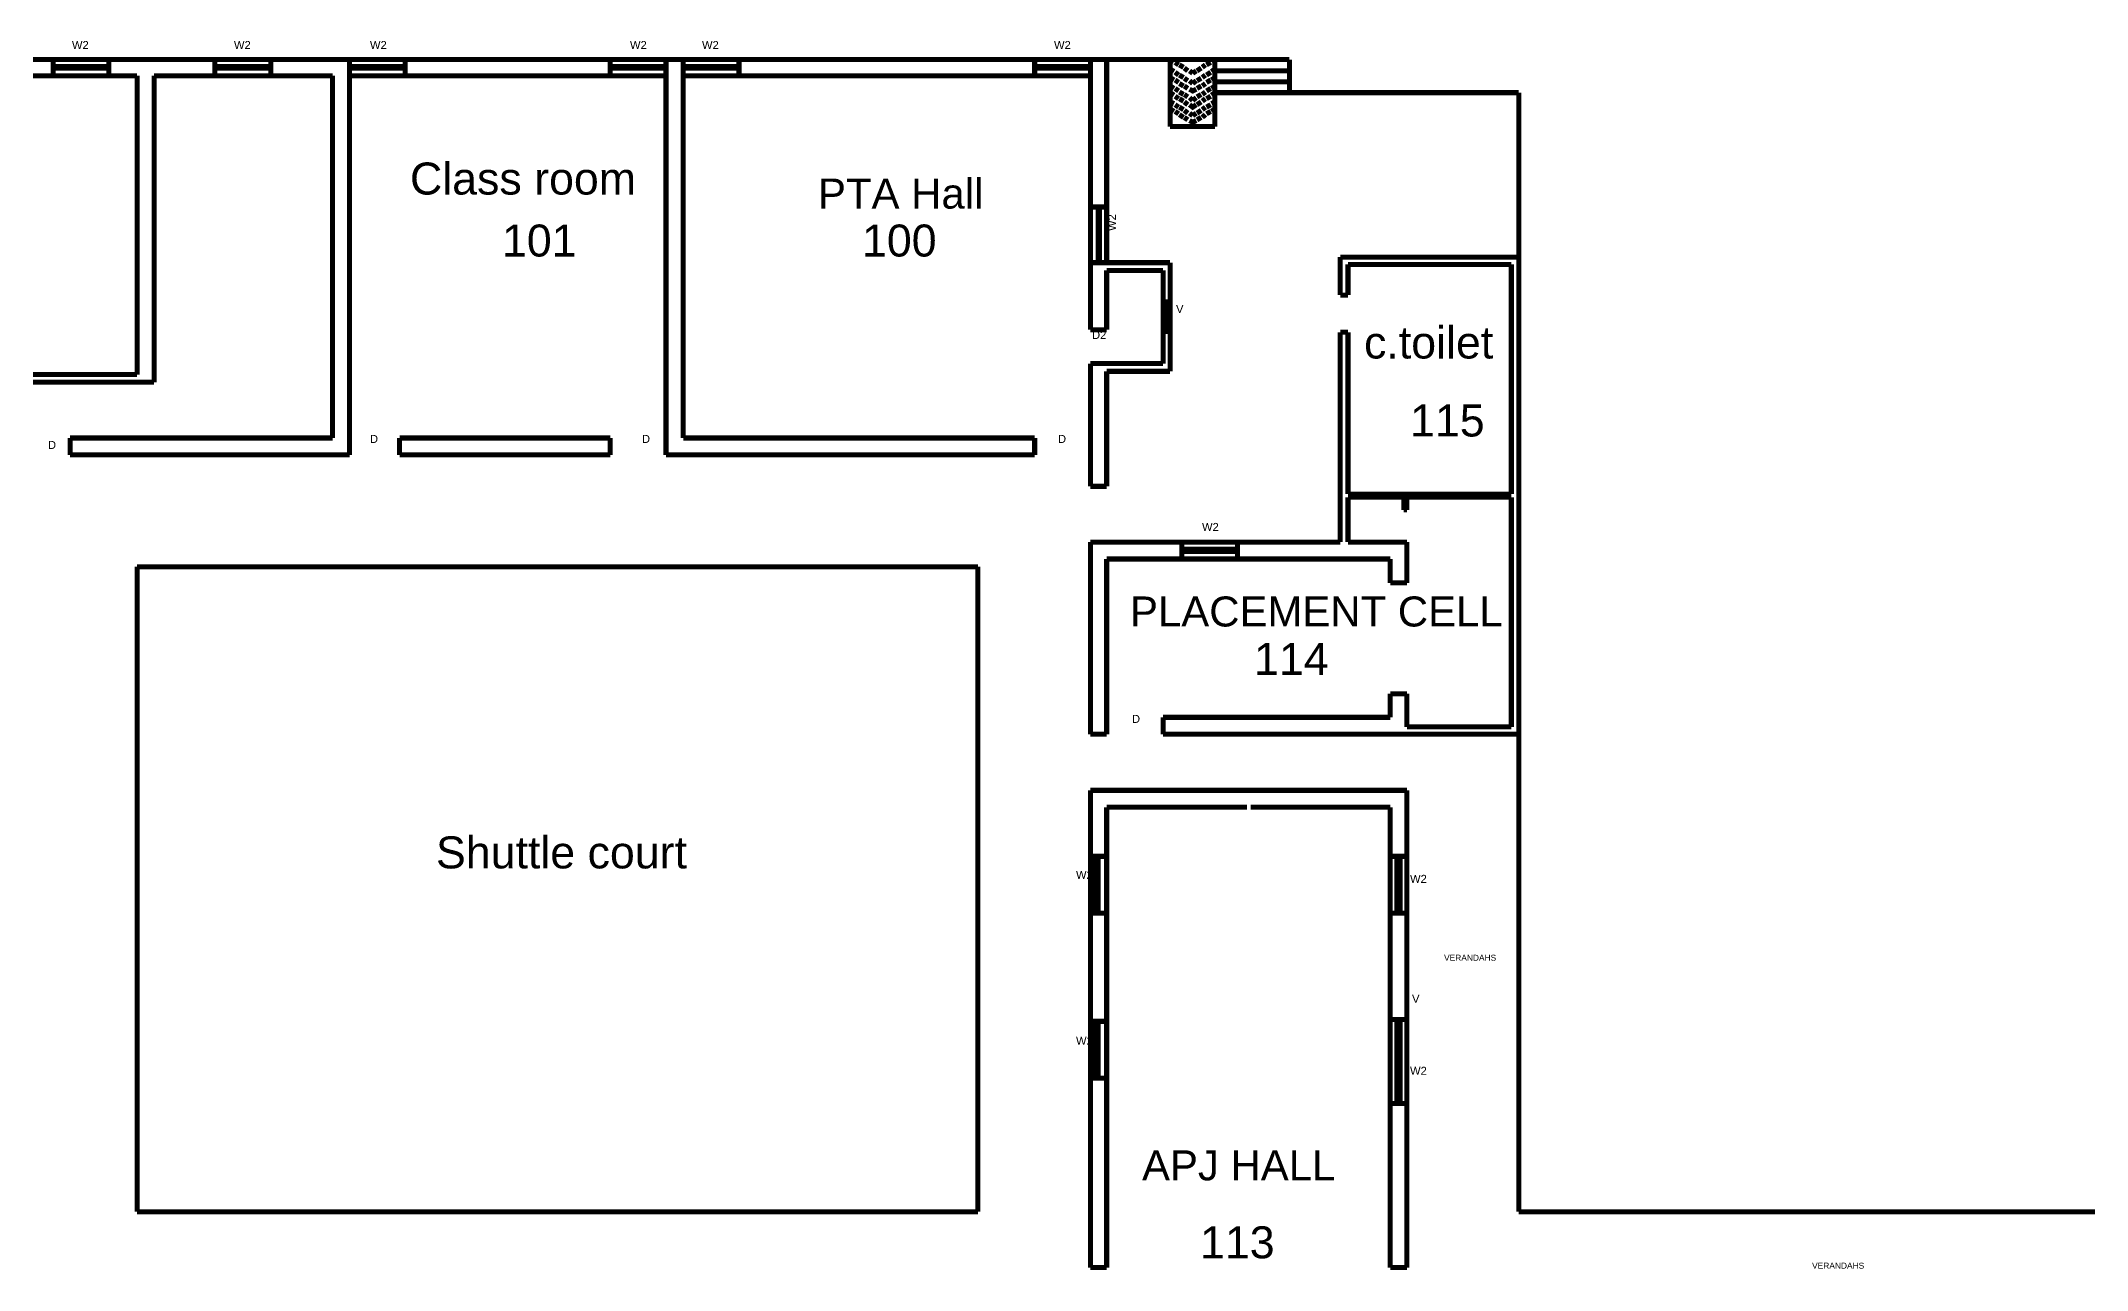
# Model space of a CAD drawing. Header units: millimetres. Extents: x 14 to 406, y 10 to 287.
# Drawn here: x 71.2 to 173.5, y 135.5 to 197 of the extents above; entities that cross this region are included whole.
import ezdxf

# ---------------------------------------------------------------- set-up
doc = ezdxf.new("R2010")
doc.units = ezdxf.units.MM
doc.layers.add('P', color=7, linetype='Continuous')
doc.layers.add('T', color=7, linetype='Continuous')

msp = doc.modelspace()

# ---------------------------------------------------------------- linework, layer by layer
at = {"layer": 'P', "const_width": 0.254}
for points in [[(71.861, 196.074), (52.899, 196.074)], [(71.861, 195.263), (71.861, 196.074)], [(71.861, 195.263), (74.648, 195.263), (74.648, 196.074)], [(74.648, 196.074), (71.861, 196.074)], [(71.861, 195.721), (74.648, 195.721)], [(71.861, 195.651), (74.648, 195.651)], [(79.939, 196.074), (74.648, 196.074)], [(79.939, 195.263), (79.939, 196.074)], [(79.939, 196.074), (82.744, 196.074)], [(79.939, 195.721), (82.744, 195.721)], [(79.939, 195.651), (82.744, 195.651)], [(86.678, 196.074), (82.744, 196.074)], [(82.744, 195.263), (82.744, 196.074)], [(86.678, 177.147), (86.678, 196.074)], [(86.678, 196.074), (89.464, 196.074)], [(86.678, 195.721), (89.464, 195.721)], [(86.678, 195.651), (89.464, 195.651)], [(99.713, 196.074), (89.464, 196.074)], [(89.464, 195.263), (89.464, 196.074)], [(99.713, 195.263), (99.713, 196.074)], [(99.713, 196.074), (102.5, 196.074)], [(99.713, 195.721), (102.5, 195.721)], [(99.713, 195.651), (102.5, 195.651)], [(103.364, 196.074), (102.5, 196.074)], [(102.5, 176.301), (102.5, 196.074)], [(103.364, 177.147), (103.364, 196.074)], [(103.364, 196.074), (106.151, 196.074)], [(103.364, 195.721), (106.151, 195.721)], [(103.364, 195.651), (106.151, 195.651)], [(120.932, 196.074), (106.151, 196.074)], [(106.151, 195.263), (106.151, 196.074)], [(120.932, 195.263), (120.932, 196.074)], [(120.932, 196.074), (123.719, 196.074)], [(120.932, 195.721), (123.719, 195.721)], [(120.932, 195.651), (123.719, 195.651)], [(124.531, 196.074), (123.719, 196.074)], [(123.719, 188.701), (123.719, 196.074)], [(124.531, 188.701), (124.531, 196.074)], [(124.531, 196.074), (133.668, 196.074)], [(127.706, 196.074), (129.946, 196.074)], [(127.706, 192.723), (127.706, 196.074)], [(127.9, 195.986), (127.706, 196.074)], [(127.9, 195.474), (127.706, 195.598)], [(128.129, 195.809), (127.953, 195.933)], [(128.129, 195.298), (127.953, 195.439)], [(128.376, 195.686), (128.164, 195.809)], [(128.376, 195.174), (128.164, 195.298)], [(128.588, 195.509), (128.411, 195.651)], [(128.834, 195.386), (128.676, 195.509)], [(129.011, 195.509), (128.834, 195.386)], [(129.258, 195.651), (129.046, 195.509)], [(129.469, 195.809), (129.311, 195.686)], [(129.469, 195.298), (129.311, 195.174)], [(129.734, 195.933), (129.522, 195.809)], [(129.734, 195.439), (129.522, 195.298)], [(129.946, 196.074), (129.769, 195.986)], [(129.946, 195.598), (129.769, 195.474)], [(129.946, 196.074), (129.946, 192.723)], [(129.946, 195.509), (133.668, 195.509)], [(133.668, 194.416), (133.668, 196.074)], [(71.861, 195.263), (70.467, 195.263)], [(76.059, 195.263), (74.648, 195.263)], [(76.059, 180.322), (76.059, 195.263)], [(79.939, 195.263), (76.906, 195.263)], [(76.906, 179.934), (76.906, 195.263)], [(79.939, 195.263), (82.744, 195.263)], [(85.831, 195.263), (82.744, 195.263)], [(85.831, 177.147), (85.831, 195.263)], [(86.678, 195.263), (89.464, 195.263)], [(99.713, 195.263), (89.464, 195.263)], [(99.713, 195.263), (102.5, 195.263)], [(103.364, 195.263), (106.151, 195.263)], [(120.932, 195.263), (106.151, 195.263)], [(120.932, 195.263), (123.719, 195.263)], [(127.9, 195.051), (127.706, 195.174)], [(127.9, 194.628), (127.706, 194.751)], [(127.9, 194.292), (127.706, 194.416)], [(128.129, 194.927), (127.953, 195.051)], [(128.129, 194.504), (127.953, 194.628)], [(128.376, 194.751), (128.164, 194.874)], [(128.376, 194.328), (128.164, 194.451)], [(128.588, 195.016), (128.411, 195.139)], [(128.588, 194.628), (128.411, 194.751)], [(128.588, 194.204), (128.411, 194.328)], [(128.834, 194.874), (128.676, 195.016)], [(129.011, 194.592), (128.834, 194.504), (128.676, 194.592)], [(129.011, 195.016), (128.834, 194.874)], [(129.258, 195.139), (129.046, 195.016)], [(129.258, 194.751), (129.046, 194.628)], [(129.258, 194.328), (129.046, 194.204)], [(129.469, 194.874), (129.311, 194.751)], [(129.469, 194.451), (129.311, 194.328)], [(129.734, 195.051), (129.522, 194.927)], [(129.734, 194.628), (129.522, 194.504)], [(129.946, 195.174), (129.769, 195.051)], [(129.946, 194.751), (129.769, 194.628)], [(129.946, 194.416), (129.769, 194.292)], [(129.946, 194.963), (133.668, 194.963)], [(129.946, 194.416), (133.668, 194.416)], [(133.668, 194.416), (145.133, 194.416)], [(145.133, 138.448), (145.133, 194.416)], [(127.9, 193.869), (127.706, 193.957)], [(127.9, 193.481), (127.706, 193.604)], [(128.129, 194.116), (127.953, 194.239)], [(128.129, 193.693), (127.953, 193.816)], [(128.129, 193.358), (127.953, 193.481)], [(128.376, 193.993), (128.164, 194.116)], [(128.376, 193.569), (128.164, 193.693)], [(128.376, 193.181), (128.164, 193.322)], [(128.588, 193.816), (128.411, 193.957)], [(128.588, 193.393), (128.411, 193.534)], [(128.834, 194.028), (128.676, 194.169)], [(129.011, 193.816), (128.834, 193.693), (128.676, 193.816)], [(128.834, 193.269), (128.676, 193.393)], [(129.011, 194.169), (128.834, 194.028)], [(129.011, 193.393), (128.834, 193.269)], [(129.258, 193.957), (129.046, 193.816)], [(129.258, 193.534), (129.046, 193.393)], [(129.469, 194.116), (129.311, 193.993)], [(129.469, 193.693), (129.311, 193.569)], [(129.469, 193.322), (129.311, 193.181)], [(129.734, 194.239), (129.522, 194.116)], [(129.734, 193.816), (129.522, 193.693)], [(129.734, 193.481), (129.522, 193.358)], [(129.946, 193.957), (129.769, 193.869)], [(129.946, 193.604), (129.769, 193.481)], [(129.946, 192.723), (127.706, 192.723)], [(128.588, 193.058), (128.411, 193.181)], [(129.011, 193.022), (128.834, 192.934), (128.676, 193.022)], [(129.258, 193.181), (129.046, 193.058)], [(124.531, 188.701), (123.719, 188.701)], [(123.719, 188.701), (123.719, 185.914)], [(124.107, 188.701), (124.107, 185.914)], [(124.178, 188.701), (124.178, 185.914)], [(124.531, 188.701), (124.531, 185.914)], [(145.133, 186.196), (136.208, 186.196)], [(136.208, 184.291), (136.208, 186.196)], [(127.706, 185.914), (123.719, 185.914)], [(123.719, 182.563), (123.719, 185.914)], [(127.353, 185.526), (124.531, 185.526)], [(124.531, 182.563), (124.531, 185.526)], [(127.353, 183.956), (127.353, 185.526)], [(127.706, 183.956), (127.706, 185.914)], [(144.762, 185.826), (136.596, 185.826)], [(136.596, 184.291), (136.596, 185.826)], [(144.762, 174.343), (144.762, 185.826)], [(136.596, 184.291), (136.208, 184.291)], [(127.353, 182.474), (127.353, 183.956), (127.706, 183.956), (127.706, 182.474)], [(127.494, 182.474), (127.494, 183.956)], [(127.564, 182.474), (127.564, 183.956)], [(124.531, 182.563), (123.719, 182.563)], [(127.353, 180.869), (127.353, 182.474)], [(127.353, 182.474), (127.706, 182.474)], [(127.706, 180.481), (127.706, 182.474)], [(136.208, 171.944), (136.208, 182.439)], [(136.596, 182.439), (136.208, 182.439)], [(136.596, 174.343), (136.596, 182.439)], [(76.059, 180.322), (70.467, 180.322)], [(70.467, 179.934), (76.059, 179.934)], [(76.059, 179.934), (76.906, 179.934)], [(127.353, 180.869), (123.719, 180.869)], [(123.719, 174.731), (123.719, 180.869)], [(127.706, 180.481), (124.531, 180.481)], [(124.531, 174.731), (124.531, 180.481)], [(76.059, 177.147), (72.708, 177.147)], [(72.708, 177.147), (72.708, 176.671)], [(77.029, 177.147), (76.059, 177.147)], [(83.044, 177.147), (76.906, 177.147)], [(83.044, 177.147), (85.831, 177.147)], [(86.678, 177.147), (86.678, 176.301)], [(99.713, 177.147), (89.182, 177.147)], [(89.182, 177.147), (89.182, 176.301)], [(99.713, 176.301), (99.713, 177.147)], [(120.932, 177.147), (103.364, 177.147)], [(120.932, 176.301), (120.932, 177.147)], [(72.708, 176.301), (72.708, 176.671)], [(72.708, 176.301), (76.059, 176.301)], [(83.044, 176.301), (76.059, 176.301)], [(83.044, 176.301), (85.831, 176.301)], [(86.678, 176.301), (85.831, 176.301)], [(99.713, 176.301), (89.182, 176.301)], [(120.932, 176.301), (102.5, 176.301)], [(124.531, 174.731), (123.719, 174.731)], [(123.719, 174.731), (124.531, 174.731)], [(136.596, 174.343), (144.762, 174.343)], [(136.596, 171.944), (136.596, 174.184)], [(136.596, 174.184), (144.762, 174.184)], [(139.383, 173.549), (139.383, 174.184)], [(139.541, 173.549), (139.541, 174.184)], [(144.762, 162.701), (144.762, 174.184)], [(139.383, 173.549), (139.541, 173.549)], [(128.288, 171.944), (123.719, 171.944)], [(123.719, 162.331), (123.719, 171.944)], [(123.719, 171.944), (124.531, 171.944)], [(128.288, 171.097), (128.288, 171.944)], [(128.288, 171.097), (131.075, 171.097), (131.075, 171.944)], [(131.075, 171.944), (128.288, 171.944)], [(136.208, 171.944), (131.075, 171.944)], [(139.541, 171.944), (136.596, 171.944)], [(139.541, 169.898), (139.541, 171.944)], [(128.288, 171.097), (124.531, 171.097)], [(124.531, 162.331), (124.531, 171.097)], [(128.288, 171.591), (131.075, 171.591)], [(128.288, 171.468), (131.075, 171.468)], [(138.712, 171.097), (131.075, 171.097)], [(138.712, 169.898), (138.712, 171.097)], [(118.092, 170.709), (76.059, 170.709)], [(76.059, 138.448), (76.059, 170.709)], [(118.092, 138.448), (118.092, 170.709)], [(138.712, 169.898), (139.541, 169.898)], [(138.712, 163.177), (138.712, 164.359)], [(138.712, 164.359), (139.541, 164.359)], [(139.541, 162.701), (139.541, 164.359)], [(138.712, 163.177), (127.353, 163.177)], [(127.353, 162.331), (127.353, 163.177)], [(144.762, 162.701), (139.541, 162.701)], [(124.531, 162.331), (123.719, 162.331)], [(139.541, 162.331), (127.353, 162.331)], [(144.762, 162.331), (139.541, 162.331)], [(145.133, 162.331), (144.762, 162.331)], [(139.541, 159.526), (123.719, 159.526)], [(123.719, 156.228), (123.719, 159.526)], [(139.541, 156.228), (139.541, 159.526)], [(131.551, 158.679), (124.531, 158.679)], [(124.531, 156.228), (124.531, 158.679)], [(138.712, 158.679), (131.727, 158.679)], [(138.712, 156.228), (138.712, 158.679)], [(124.531, 156.228), (123.719, 156.228)], [(123.719, 156.228), (123.719, 153.388)], [(123.966, 156.228), (123.966, 153.388)], [(124.107, 156.228), (124.107, 153.388)], [(124.531, 156.228), (124.531, 153.388)], [(138.712, 153.388), (138.712, 156.228)], [(138.712, 156.228), (139.541, 156.228), (139.541, 153.388)], [(139.047, 153.388), (139.047, 156.228)], [(139.206, 153.388), (139.206, 156.228)], [(123.719, 147.973), (123.719, 153.388)], [(124.531, 153.388), (123.719, 153.388)], [(124.531, 147.973), (124.531, 153.388)], [(124.531, 153.388), (124.531, 150.936)], [(138.712, 150.936), (138.712, 153.388)], [(138.712, 153.388), (138.712, 148.061)], [(138.712, 153.388), (139.541, 153.388)], [(139.541, 149.543), (139.541, 153.388)], [(138.712, 146.826), (138.712, 148.061), (138.712, 150.777)], [(138.712, 148.061), (139.541, 148.061), (139.541, 149.543)], [(124.531, 147.973), (123.719, 147.973)], [(123.719, 147.973), (123.719, 145.133)], [(123.966, 147.973), (123.966, 145.133)], [(124.107, 147.973), (124.107, 145.133)], [(124.531, 147.973), (124.531, 145.133)], [(138.712, 143.863), (138.712, 148.061)], [(139.047, 143.863), (139.047, 148.061)], [(139.206, 143.863), (139.206, 148.061)], [(139.541, 146.667), (139.541, 148.061)], [(139.541, 146.667), (139.541, 143.863)], [(123.719, 135.661), (123.719, 145.133)], [(124.531, 145.133), (123.719, 145.133)], [(124.531, 135.661), (124.531, 145.133), (124.531, 142.346)], [(139.541, 143.863), (138.712, 143.863)], [(138.712, 135.661), (138.712, 143.863)], [(139.541, 135.661), (139.541, 143.863)], [(118.092, 138.448), (76.059, 138.448)], [(118.092, 138.448), (76.059, 138.448)], [(178.929, 138.448), (145.133, 138.448)], [(124.531, 135.661), (123.719, 135.661)], [(139.541, 135.661), (138.712, 135.661)]]:
    msp.add_lwpolyline(points, dxfattribs=at)

# ---------------------------------------------------------------- texts
at = {"layer": 'T', "attachment_point": 7}
for s, insert, char_height in [('{\\fArial|b0|i0|c0|p18;W2}', (72.8, 196.6), 0.4), ('{\\fArial|b0|i0|c0|p18;W2}', (80.9, 196.6), 0.4), ('{\\fArial|b0|i0|c0|p18;W2}', (87.7, 196.6), 0.4), ('{\\fArial|b0|i0|c0|p18;W2}', (100.7, 196.6), 0.4), ('{\\fArial|b0|i0|c0|p18;W2}', (104.3, 196.6), 0.4), ('{\\fArial|b0|i0|c0|p18;W2}', (121.9, 196.6), 0.4), ('{\\fArial|b0|i0|c0|p18;Class room}', (89.7, 189.3), 1.6), ('{\\fArial|b0|i0|c0|p18;PTA Hall}', (110.1, 188.6), 1.5), ('{\\fArial|b0|i0|c0|p18;101}', (94.3, 186.2), 1.6), ('{\\fArial|b0|i0|c0|p18;100}', (112.3, 186.2), 1.6), ('{\\fArial|b0|i0|c0|p18;V}', (128, 183.4), 0.4), ('{\\fArial|b0|i0|c0|p18;D2}', (123.8, 182.1), 0.4), ('{\\fArial|b0|i0|c0|p18;c.toilet}', (137.4, 181.1), 1.6), ('{\\fArial|b0|i0|c0|p18;115}', (139.7, 177.2), 1.6), ('{\\fArial|b0|i0|c0|p18;D}', (71.6, 176.6), 0.4), ('{\\fArial|b0|i0|c0|p18;D}', (87.7, 176.9), 0.4), ('{\\fArial|b0|i0|c0|p18;D}', (101.3, 176.9), 0.4), ('{\\fArial|b0|i0|c0|p18;D}', (122.1, 176.9), 0.4), ('{\\fArial|b0|i0|c0|p18;W2}', (129.3, 172.5), 0.4), ('{\\fArial|b0|i0|c0|p18;PLACEMENT CELL}', (125.7, 167.7), 1.5), ('{\\fArial|b0|i0|c0|p18;114}', (131.9, 165.3), 1.6), ('{\\fArial|b0|i0|c0|p18;D}', (125.8, 162.9), 0.4), ('{\\fArial|b0|i0|c0|p18;Shuttle court}', (91, 155.6), 1.6), ('{\\fArial|b0|i0|c0|p18;W2}', (123, 155.1), 0.4), ('{\\fArial|b0|i0|c0|p18;W2}', (139.7, 154.9), 0.4), ('{\\fArial|b0|i0|c0|p18;VERANDAHS}', (141.4, 151), 0.3), ('{\\fArial|b0|i0|c0|p18;V}', (139.8, 148.9), 0.4), ('{\\fArial|b0|i0|c0|p18;W2}', (123, 146.8), 0.4), ('{\\fArial|b0|i0|c0|p18;W2}', (139.7, 145.3), 0.4), ('{\\fArial|b0|i0|c0|p18;APJ HALL}', (126.3, 140), 1.5), ('{\\fArial|b0|i0|c0|p18;113}', (129.2, 136.1), 1.6), ('{\\fArial|b0|i0|c0|p18;VERANDAHS}', (159.8, 135.6), 0.3)]:
    msp.add_mtext(s, dxfattribs=dict(at, insert=insert, char_height=char_height))
at = {"layer": 'T', "insert": (124.6, 187.5), "char_height": 0.4, "attachment_point": 1, "rotation": 90}
msp.add_mtext('{\\fArial|b0|i0|c0|p18;W2}', dxfattribs=at)

doc.saveas('drawing.dxf')
